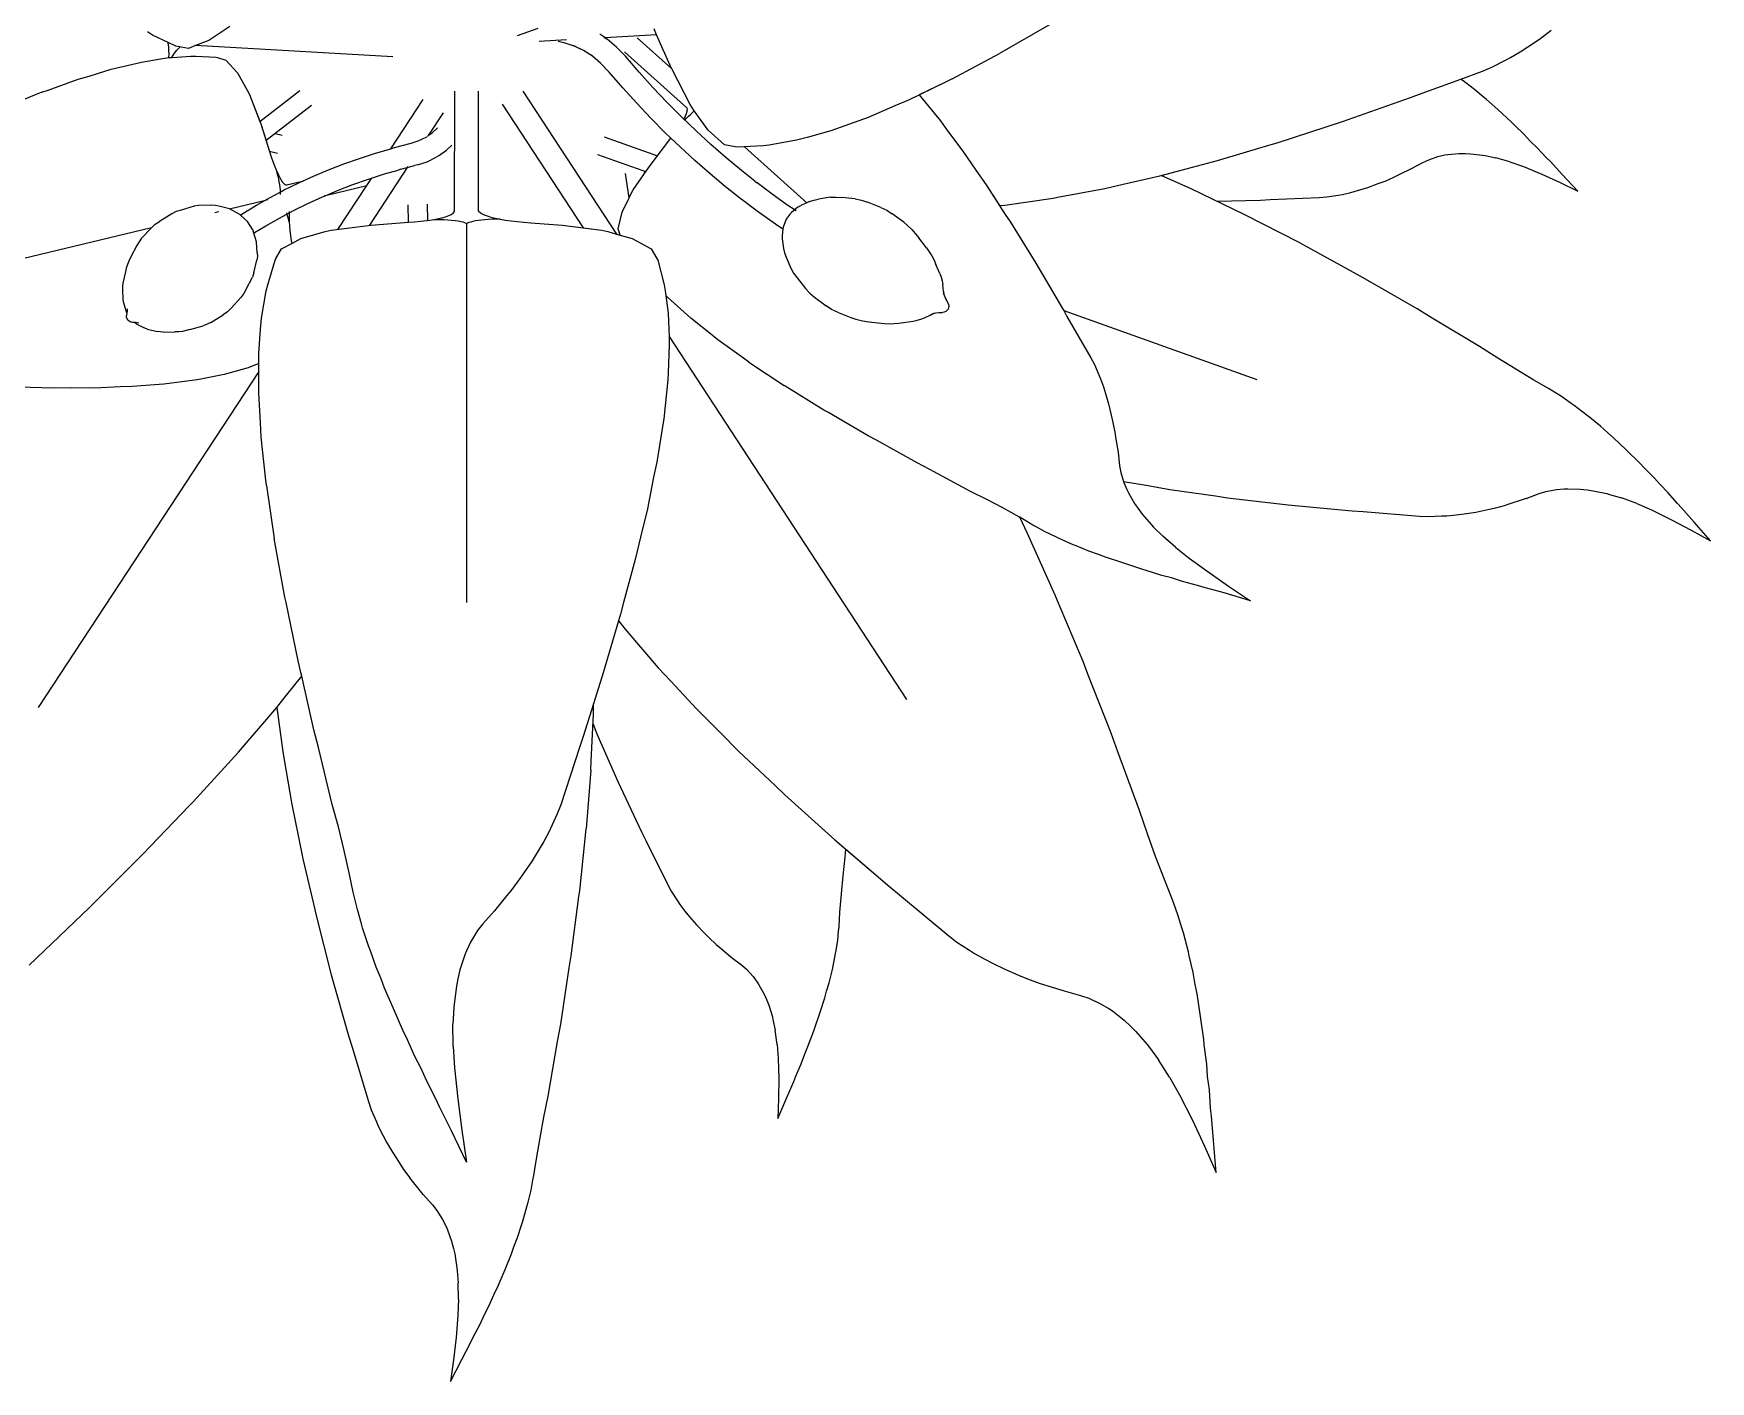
# Model space of a CAD drawing. Header units: metres. Extents: x 244.4 to 340.3, y -4.1 to 64.3.
# Drawn here: x 305.7103 to 306.2051, y 55.731 to 56.1288 of the extents above; entities that cross this region are included whole.
import ezdxf

# ---------------------------------------------------------------- set-up
doc = ezdxf.new("R2010")
doc.units = ezdxf.units.M
doc.layers.add('Edges', color=7, linetype='Continuous')

msp = doc.modelspace()

# ---------------------------------------------------------------- linework, layer by layer
at = {"layer": 'Edges'}
for p, q in [((305.74543, 56.12834), (305.7439, 56.12928)), ((305.74999, 56.12616), (305.74543, 56.12834)), ((305.76818, 56.13091), (305.76198, 56.12677)), ((305.85311, 56.12818), (305.85923, 56.13038)), ((305.87885, 56.12767), (305.87736, 56.12863)), ((305.87898, 56.12757), (305.87857, 56.12755)), ((305.87885, 56.12767), (305.87953, 56.12716)), ((305.89414, 56.12842), (305.87898, 56.12757)), ((305.87898, 56.12757), (305.87953, 56.12716)), ((305.88234, 56.12481), (305.87953, 56.12716)), ((305.89856, 56.11846), (305.88839, 56.12758)), ((305.89414, 56.12842), (305.89337, 56.13017)), ((305.89856, 56.11846), (305.89414, 56.12842)), ((306.01051, 56.13167), (305.99532, 56.1229)), ((306.15123, 56.12488), (306.15465, 56.12715)), ((306.15465, 56.12715), (306.15812, 56.12979)), ((305.75004, 56.12592), (305.74999, 56.12616)), ((305.75226, 56.12508), (305.74999, 56.12616)), ((305.75017, 56.12491), (305.75004, 56.12592)), ((305.75026, 56.12383), (305.75017, 56.12491)), ((305.75028, 56.12269), (305.75026, 56.12383)), ((305.75026, 56.1217), (305.75028, 56.12269)), ((305.75123, 56.12191), (305.75187, 56.12301)), ((305.75187, 56.12301), (305.75254, 56.12391)), ((305.7528, 56.12494), (305.75226, 56.12508)), ((305.75254, 56.12391), (305.75322, 56.12461)), ((305.75604, 56.1244), (305.7528, 56.12494)), ((305.75322, 56.12461), (305.75351, 56.12482)), ((305.75813, 56.12524), (305.75604, 56.1244)), ((305.76198, 56.12677), (305.75813, 56.12524)), ((305.81634, 56.12191), (305.75813, 56.12524)), ((305.86757, 56.12693), (305.85945, 56.12648)), ((305.86512, 56.12651), (305.86679, 56.12616)), ((305.86679, 56.12616), (305.86939, 56.12532)), ((305.87257, 56.12379), (305.86939, 56.12532)), ((305.87257, 56.12379), (305.86969, 56.12518)), ((305.87018, 56.12501), (305.86969, 56.12518)), ((305.87523, 56.12208), (305.87257, 56.12379)), ((305.87523, 56.12208), (305.87486, 56.12239)), ((305.88492, 56.12209), (305.88234, 56.12481)), ((305.88466, 56.12342), (305.90309, 56.10686)), ((305.98137, 56.11541), (305.99532, 56.1229)), ((306.14612, 56.12172), (306.14894, 56.12338)), ((306.14894, 56.12338), (306.15123, 56.12488)), ((305.72672, 56.11627), (305.73322, 56.11827)), ((305.73322, 56.11827), (305.74216, 56.1204)), ((305.74216, 56.1204), (305.74779, 56.12133)), ((305.74779, 56.12133), (305.75026, 56.1217)), ((305.75026, 56.1217), (305.7503, 56.12171)), ((305.7503, 56.12171), (305.75116, 56.12177)), ((305.75116, 56.12177), (305.75673, 56.12215)), ((305.75116, 56.12177), (305.75123, 56.12191)), ((305.75673, 56.12215), (305.75817, 56.12216)), ((305.75817, 56.12216), (305.76418, 56.12183)), ((305.76418, 56.12183), (305.76461, 56.12174)), ((305.76461, 56.12174), (305.76708, 56.12097)), ((305.76708, 56.12097), (305.77043, 56.11721)), ((305.87761, 56.12009), (305.87523, 56.12208)), ((305.87554, 56.12188), (305.87523, 56.12208)), ((305.88014, 56.11741), (305.87761, 56.12009)), ((305.88416, 56.11275), (305.88014, 56.11741)), ((305.88894, 56.11742), (305.88492, 56.12209)), ((305.89304, 56.11289), (305.88894, 56.11742)), ((305.89861, 56.11834), (305.89856, 56.11846)), ((305.90402, 56.10786), (305.89861, 56.11834)), ((306.1314, 56.11538), (306.13781, 56.11773)), ((306.13781, 56.11773), (306.14059, 56.1189)), ((306.14059, 56.1189), (306.14456, 56.12092)), ((306.14456, 56.12092), (306.14612, 56.12172)), ((305.71463, 56.11211), (305.72344, 56.11529)), ((305.72344, 56.11529), (305.72672, 56.11627)), ((305.77043, 56.11721), (305.77333, 56.11211)), ((305.88827, 56.10821), (305.88416, 56.11275)), ((305.89721, 56.10848), (305.89304, 56.11289)), ((305.97913, 56.11435), (305.96845, 56.10913)), ((305.97913, 56.11435), (305.97161, 56.11068)), ((305.98137, 56.11541), (305.97913, 56.11435)), ((306.12002, 56.11121), (306.1314, 56.11538)), ((306.13185, 56.11507), (306.1314, 56.11538)), ((306.13254, 56.11452), (306.13185, 56.11507)), ((306.13543, 56.11233), (306.13254, 56.11452)), ((306.13744, 56.11061), (306.13543, 56.11233)), ((305.71279, 56.11147), (305.70123, 56.1068)), ((305.71279, 56.11147), (305.71463, 56.11211)), ((305.77333, 56.11211), (305.77398, 56.1108)), ((305.77398, 56.1108), (305.77705, 56.10284)), ((305.77398, 56.1108), (305.77732, 56.10214)), ((305.77705, 56.10284), (305.7889, 56.112)), ((305.79232, 56.10758), (305.7789, 56.0972)), ((305.81572, 56.09481), (305.82525, 56.10932)), ((305.83448, 56.11177), (305.83444, 56.07632)), ((305.83448, 56.11177), (305.83447, 56.10031)), ((305.84156, 56.07646), (305.84156, 56.11177)), ((305.87258, 56.07145), (305.8487, 56.10795)), ((305.85463, 56.11183), (305.88229, 56.06961)), ((305.89245, 56.10379), (305.88827, 56.10821)), ((305.90145, 56.1042), (305.89721, 56.10848)), ((305.90502, 56.1063), (305.90402, 56.10786)), ((305.96444, 56.10744), (305.95651, 56.10403)), ((305.96845, 56.10913), (305.96444, 56.10744)), ((305.97161, 56.11068), (305.97198, 56.11021)), ((305.97198, 56.11021), (305.97787, 56.103)), ((306.09646, 56.10285), (306.11661, 56.10988)), ((306.11661, 56.10988), (306.12002, 56.11121)), ((306.13903, 56.10935), (306.13744, 56.11061)), ((306.14232, 56.1064), (306.13903, 56.10935)), ((305.83117, 56.10543), (305.82676, 56.0987)), ((305.8967, 56.0995), (305.89245, 56.10379)), ((305.90577, 56.10005), (305.90145, 56.1042)), ((305.90216, 56.10352), (305.90225, 56.10368)), ((305.90225, 56.10368), (305.90266, 56.10451)), ((305.90243, 56.10326), (305.90295, 56.10382)), ((305.90266, 56.10451), (305.90296, 56.10524)), ((305.90295, 56.10382), (305.90357, 56.10446)), ((305.90296, 56.10524), (305.90315, 56.10585)), ((305.90309, 56.10686), (305.90314, 56.10676)), ((305.90322, 56.10635), (305.90314, 56.10676)), ((305.90315, 56.10585), (305.90322, 56.10635)), ((305.90357, 56.10446), (305.90419, 56.10505)), ((305.90419, 56.10505), (305.90478, 56.10558)), ((305.90478, 56.10558), (305.90525, 56.10598)), ((305.90525, 56.10598), (305.90502, 56.1063)), ((305.90939, 56.10026), (305.90525, 56.10598)), ((305.95651, 56.10403), (305.94551, 56.10011)), ((305.97787, 56.103), (305.97998, 56.10007)), ((306.07756, 56.09667), (306.09646, 56.10285)), ((306.14636, 56.10268), (306.14232, 56.1064)), ((306.14715, 56.10185), (306.14636, 56.10268)), ((305.77732, 56.10214), (305.7789, 56.0972)), ((305.77732, 56.10214), (305.78042, 56.09244)), ((305.78164, 56.09932), (305.78366, 56.0988)), ((305.82377, 56.0971), (305.82635, 56.09836)), ((305.82658, 56.09843), (305.82647, 56.09826)), ((305.82676, 56.0987), (305.82662, 56.09849)), ((305.82676, 56.0987), (305.82793, 56.09952)), ((305.82793, 56.09952), (305.82951, 56.10102)), ((305.87866, 56.09829), (305.89436, 56.09271)), ((305.8925, 56.0903), (305.89838, 56.09789)), ((305.90104, 56.09533), (305.8967, 56.0995)), ((305.89838, 56.09789), (305.89845, 56.09798)), ((305.90104, 56.09533), (305.89838, 56.09789)), ((305.91016, 56.09602), (305.90577, 56.10005)), ((305.91413, 56.09597), (305.90939, 56.10026)), ((305.93853, 56.09817), (305.93542, 56.09735)), ((305.94551, 56.10011), (305.93853, 56.09817)), ((305.97998, 56.10007), (305.98451, 56.09408)), ((306.15015, 56.099), (306.14715, 56.10185)), ((306.15192, 56.09708), (306.15015, 56.099)), ((305.78225, 56.09339), (305.77993, 56.09399)), ((305.8065, 56.09197), (305.81122, 56.09349)), ((305.81122, 56.09349), (305.81572, 56.09481)), ((305.81572, 56.09481), (305.81683, 56.09513)), ((305.81683, 56.09513), (305.82172, 56.09642)), ((305.82172, 56.09642), (305.82377, 56.0971)), ((305.82982, 56.09273), (305.8291, 56.09228)), ((305.82982, 56.09273), (305.83218, 56.09437)), ((305.83218, 56.09437), (305.83375, 56.09588)), ((305.89017, 56.08826), (305.87679, 56.09303)), ((305.90544, 56.09129), (305.90104, 56.09533)), ((305.91463, 56.09212), (305.91016, 56.09602)), ((305.91735, 56.09535), (305.91413, 56.09597)), ((305.9179, 56.09529), (305.91735, 56.09535)), ((305.92554, 56.0957), (305.9179, 56.09529)), ((305.92007, 56.0954), (305.93859, 56.07878)), ((305.92735, 56.0959), (305.92554, 56.0957)), ((305.93542, 56.09735), (305.92735, 56.0959)), ((305.98451, 56.09408), (305.98831, 56.08846)), ((306.05961, 56.09131), (306.07378, 56.09559)), ((306.07378, 56.09559), (306.07756, 56.09667)), ((306.12193, 56.09158), (306.12467, 56.09251)), ((306.12467, 56.09251), (306.12668, 56.09296)), ((306.12668, 56.09296), (306.12762, 56.09313)), ((306.12762, 56.09313), (306.13083, 56.0934)), ((306.13083, 56.0934), (306.13276, 56.09339)), ((306.13276, 56.09339), (306.13424, 56.09334)), ((306.13424, 56.09334), (306.13786, 56.09292)), ((306.13786, 56.09292), (306.13862, 56.09277)), ((306.13862, 56.09277), (306.14178, 56.09212)), ((306.15397, 56.09511), (306.15192, 56.09708)), ((306.15665, 56.09217), (306.15397, 56.09511)), ((305.78042, 56.09244), (305.78091, 56.09104)), ((305.78091, 56.09104), (305.7814, 56.08974)), ((305.7814, 56.08974), (305.78188, 56.08854)), ((305.78188, 56.08854), (305.78236, 56.08747)), ((305.78188, 56.08854), (305.78212, 56.08767)), ((305.78212, 56.08767), (305.78235, 56.08677)), ((305.7929, 56.08672), (305.79734, 56.08859)), ((305.79734, 56.08859), (305.80187, 56.09034)), ((305.80187, 56.09034), (305.8065, 56.09197)), ((305.82078, 56.08959), (305.80939, 56.07223)), ((305.81387, 56.08737), (305.81785, 56.08853)), ((305.81866, 56.08877), (305.81785, 56.08853)), ((305.81866, 56.08877), (305.82055, 56.08924)), ((305.82055, 56.08924), (305.82275, 56.08982)), ((305.82356, 56.09006), (305.82275, 56.08982)), ((305.82356, 56.09006), (305.82646, 56.09099)), ((305.82646, 56.09099), (305.8291, 56.09228)), ((305.89048, 56.08815), (305.89017, 56.08826)), ((305.89048, 56.08815), (305.89058, 56.08749)), ((305.89092, 56.08799), (305.89048, 56.08815)), ((305.89058, 56.08749), (305.8925, 56.0903)), ((305.90992, 56.08738), (305.90544, 56.09129)), ((305.91917, 56.08834), (305.91463, 56.09212)), ((305.92311, 56.0852), (305.91917, 56.08834)), ((305.98831, 56.08846), (305.99139, 56.08413)), ((306.04257, 56.08678), (306.05221, 56.08941)), ((306.04296, 56.08688), (306.05221, 56.08941)), ((306.05221, 56.08941), (306.05961, 56.09131)), ((306.11346, 56.08728), (306.11685, 56.08893)), ((306.11685, 56.08893), (306.1202, 56.09078)), ((306.1202, 56.09078), (306.12193, 56.09158)), ((306.14589, 56.09095), (306.14178, 56.09212)), ((306.14589, 56.09095), (306.14987, 56.08954)), ((306.14987, 56.08954), (306.15533, 56.0873)), ((306.15785, 56.09103), (306.15665, 56.09217)), ((306.16133, 56.08721), (306.15785, 56.09103)), ((305.78235, 56.08677), (305.78255, 56.08588)), ((305.78236, 56.08747), (305.78283, 56.08652)), ((305.78255, 56.08588), (305.78272, 56.085)), ((305.78272, 56.085), (305.78286, 56.08416)), ((305.78283, 56.08652), (305.78327, 56.08572)), ((305.78286, 56.08416), (305.78296, 56.08337)), ((305.78296, 56.08337), (305.78303, 56.08265)), ((305.78303, 56.08265), (305.78306, 56.08203)), ((305.78306, 56.08203), (305.78429, 56.08264)), ((305.78327, 56.08572), (305.7837, 56.08506)), ((305.7837, 56.08506), (305.78411, 56.08456)), ((305.78411, 56.08456), (305.78448, 56.08421)), ((305.78429, 56.08264), (305.78855, 56.08474)), ((305.78448, 56.08421), (305.78486, 56.08405)), ((305.78497, 56.08403), (305.78486, 56.08405)), ((305.78927, 56.08507), (305.78497, 56.08403)), ((305.78855, 56.08474), (305.7929, 56.08672)), ((305.78988, 56.08522), (305.78927, 56.08507)), ((305.79684, 56.08114), (305.80861, 56.08399)), ((305.80003, 56.08248), (305.80455, 56.08423)), ((305.80008, 56.071), (305.80861, 56.08399)), ((305.80455, 56.08423), (305.80916, 56.08586)), ((305.80861, 56.08399), (305.80997, 56.08606)), ((305.80916, 56.08586), (305.81387, 56.08737)), ((305.80997, 56.08606), (305.80996, 56.08611)), ((305.88601, 56.08027), (305.88492, 56.08747)), ((305.88654, 56.08137), (305.88725, 56.08264)), ((305.88725, 56.08264), (305.89058, 56.08749)), ((305.91448, 56.08359), (305.90992, 56.08738)), ((305.91911, 56.07994), (305.91448, 56.08359)), ((305.92311, 56.0852), (305.92379, 56.0847)), ((305.9278, 56.08168), (305.92379, 56.0847)), ((305.99139, 56.08413), (305.99529, 56.07805)), ((305.99139, 56.08413), (305.99697, 56.07544)), ((306.01244, 56.08047), (306.02641, 56.08308)), ((306.02641, 56.08308), (306.03175, 56.08435)), ((306.03175, 56.08435), (306.04257, 56.08678)), ((306.04937, 56.08405), (306.04296, 56.08688)), ((306.05187, 56.08296), (306.04937, 56.08405)), ((306.06752, 56.07544), (306.05187, 56.08296)), ((306.10097, 56.08248), (306.10395, 56.08337)), ((306.10395, 56.08337), (306.10705, 56.08452)), ((306.10705, 56.08452), (306.10906, 56.08528)), ((306.10906, 56.08528), (306.11164, 56.08639)), ((306.11164, 56.08639), (306.11346, 56.08728)), ((306.15533, 56.0873), (306.16069, 56.08483)), ((306.16069, 56.08483), (306.16597, 56.0823)), ((306.16597, 56.0823), (306.16133, 56.08721)), ((305.75766, 56.07783), (305.75383, 56.0767)), ((305.75898, 56.07802), (305.75766, 56.07783)), ((305.76279, 56.07811), (305.75898, 56.07802)), ((305.76388, 56.07808), (305.76279, 56.07811)), ((305.76494, 56.07783), (305.76388, 56.07808)), ((305.76811, 56.07706), (305.76494, 56.07783)), ((305.76811, 56.07706), (305.7787, 56.07963)), ((305.77206, 56.07567), (305.77604, 56.07811)), ((305.77604, 56.07811), (305.78012, 56.08043)), ((305.7787, 56.07963), (305.77939, 56.07979)), ((305.78012, 56.08043), (305.78306, 56.08203)), ((305.78305, 56.0815), (305.78304, 56.08135)), ((305.78306, 56.0818), (305.78305, 56.0815)), ((305.78306, 56.08203), (305.78306, 56.08199)), ((305.78701, 56.07655), (305.79126, 56.07864)), ((305.79126, 56.07864), (305.7956, 56.08062)), ((305.7956, 56.08062), (305.79684, 56.08114)), ((305.79608, 56.08096), (305.79618, 56.08098)), ((305.79684, 56.08114), (305.80003, 56.08248)), ((305.82096, 56.07309), (305.82082, 56.07827)), ((305.8264, 56.07843), (305.82654, 56.07364)), ((305.88398, 56.07608), (305.88601, 56.08027)), ((305.88601, 56.08027), (305.88654, 56.08137)), ((305.91978, 56.07943), (305.91911, 56.07994)), ((305.92381, 56.07641), (305.91978, 56.07943)), ((305.93256, 56.07829), (305.9278, 56.08168)), ((305.93527, 56.07646), (305.93256, 56.07829)), ((305.93583, 56.07754), (305.93664, 56.07803)), ((305.93928, 56.07921), (305.93664, 56.07803)), ((305.93928, 56.07921), (305.94056, 56.07966)), ((305.94056, 56.07966), (305.9419, 56.0799)), ((305.94541, 56.08047), (305.9419, 56.0799)), ((305.94541, 56.08047), (305.94708, 56.08054)), ((305.94708, 56.08054), (305.94875, 56.0804)), ((305.95272, 56.07998), (305.94875, 56.0804)), ((305.95272, 56.07998), (305.95455, 56.0796)), ((305.95455, 56.0796), (305.95633, 56.07901)), ((305.96026, 56.07747), (305.95633, 56.07901)), ((305.99529, 56.07805), (305.99684, 56.07819)), ((305.99684, 56.07819), (306.01111, 56.08021)), ((306.01111, 56.08021), (306.01244, 56.08047)), ((306.05941, 56.07934), (306.07236, 56.07962)), ((306.07236, 56.07962), (306.07517, 56.07978)), ((306.07517, 56.07978), (306.08959, 56.08037)), ((306.08959, 56.08037), (306.09188, 56.08057)), ((306.09188, 56.08057), (306.09524, 56.08112)), ((306.09524, 56.08112), (306.09655, 56.08135)), ((306.09655, 56.08135), (306.09897, 56.08191)), ((306.09897, 56.08191), (306.10097, 56.08248)), ((305.7462, 56.07251), (305.74748, 56.07338)), ((305.75107, 56.0756), (305.74748, 56.07338)), ((305.7524, 56.07625), (305.75107, 56.0756)), ((305.75383, 56.0767), (305.7524, 56.07625)), ((305.76378, 56.07602), (305.76501, 56.07631)), ((305.77099, 56.07549), (305.76811, 56.07706)), ((305.77134, 56.0753), (305.77099, 56.07549)), ((305.77139, 56.07525), (305.77134, 56.0753)), ((305.77139, 56.07525), (305.77206, 56.07567)), ((305.77346, 56.0733), (305.77139, 56.07525)), ((305.77502, 56.07083), (305.77346, 56.0733)), ((305.77879, 56.07203), (305.78286, 56.07435)), ((305.78286, 56.07435), (305.78701, 56.07655)), ((305.78526, 56.07501), (305.78501, 56.07585)), ((305.7855, 56.07415), (305.78526, 56.07501)), ((305.78573, 56.07326), (305.7855, 56.07415)), ((305.7857, 56.07544), (305.78569, 56.07441)), ((305.78569, 56.07441), (305.78573, 56.07326)), ((305.78572, 56.07587), (305.7857, 56.07544)), ((305.78575, 56.07626), (305.78572, 56.07587)), ((305.78573, 56.07326), (305.78581, 56.07201)), ((305.80981, 56.07229), (305.82096, 56.07309)), ((305.82096, 56.07309), (305.82271, 56.07322)), ((305.82271, 56.07322), (305.82458, 56.0734)), ((305.82458, 56.0734), (305.82633, 56.07361)), ((305.82633, 56.07361), (305.82654, 56.07364)), ((305.82654, 56.07364), (305.82795, 56.07385)), ((305.82795, 56.07385), (305.82942, 56.07412)), ((305.82795, 56.07385), (305.82911, 56.07389)), ((305.82911, 56.07389), (305.83028, 56.0739)), ((305.82942, 56.07412), (305.83073, 56.07442)), ((305.83028, 56.0739), (305.83145, 56.07388)), ((305.83073, 56.07442), (305.83186, 56.07473)), ((305.83145, 56.07388), (305.83258, 56.07383)), ((305.83186, 56.07473), (305.8328, 56.07506)), ((305.83258, 56.07383), (305.83366, 56.07375)), ((305.8328, 56.07506), (305.83354, 56.07541)), ((305.83354, 56.07541), (305.83407, 56.07577)), ((305.83366, 56.07375), (305.83466, 56.07364)), ((305.83407, 56.07577), (305.8344, 56.07618)), ((305.83444, 56.07632), (305.8344, 56.07618)), ((305.83466, 56.07364), (305.83557, 56.07351)), ((305.83557, 56.07351), (305.83635, 56.07336)), ((305.83635, 56.07336), (305.837, 56.07319)), ((305.837, 56.07319), (305.8375, 56.07301)), ((305.8375, 56.07301), (305.83784, 56.07282)), ((305.83784, 56.07282), (305.83801, 56.07262)), ((305.83832, 56.07281), (305.83801, 56.07262)), ((305.83875, 56.073), (305.83832, 56.07281)), ((305.83929, 56.07317), (305.83875, 56.073)), ((305.83995, 56.07334), (305.83929, 56.07317)), ((305.84071, 56.07349), (305.83995, 56.07334)), ((305.84156, 56.07363), (305.84071, 56.07349)), ((305.84187, 56.07613), (305.84156, 56.07646)), ((305.84249, 56.07375), (305.84156, 56.07363)), ((305.84193, 56.07607), (305.84187, 56.07613)), ((305.84193, 56.07607), (305.84249, 56.0757)), ((305.84249, 56.0757), (305.84324, 56.07534)), ((305.8435, 56.07385), (305.84249, 56.07375)), ((305.84324, 56.07534), (305.84417, 56.07499)), ((305.84456, 56.07393), (305.8435, 56.07385)), ((305.84417, 56.07499), (305.84527, 56.07465)), ((305.84567, 56.07399), (305.84456, 56.07393)), ((305.84527, 56.07465), (305.84654, 56.07434)), ((305.84681, 56.07403), (305.84567, 56.07399)), ((305.84654, 56.07434), (305.84797, 56.07404)), ((305.84797, 56.07404), (305.84681, 56.07403)), ((305.84797, 56.07404), (305.84954, 56.07377)), ((305.84954, 56.07377), (305.85124, 56.07352)), ((305.85124, 56.07352), (305.85307, 56.0733)), ((305.85307, 56.0733), (305.85499, 56.07311)), ((305.85499, 56.07311), (305.85702, 56.07295)), ((305.85702, 56.07295), (305.86626, 56.07229)), ((305.88278, 56.07119), (305.88398, 56.07608)), ((305.92449, 56.0759), (305.92381, 56.07641)), ((305.92926, 56.0725), (305.92449, 56.0759)), ((305.93239, 56.074), (305.93165, 56.07214)), ((305.93358, 56.07561), (305.93239, 56.074)), ((305.93358, 56.07561), (305.9339, 56.07598)), ((305.93583, 56.07754), (305.9339, 56.07598)), ((305.96026, 56.07747), (305.96202, 56.07665)), ((305.96202, 56.07665), (305.96368, 56.07564)), ((305.96708, 56.07311), (305.96368, 56.07564)), ((305.96708, 56.07311), (305.96827, 56.07206)), ((305.99697, 56.07544), (305.99854, 56.07312)), ((305.99854, 56.07312), (306.00598, 56.06102)), ((306.08387, 56.06703), (306.06752, 56.07544)), ((305.74508, 56.07149), (305.69732, 56.05994)), ((305.74218, 56.06837), (305.74146, 56.06734)), ((305.74506, 56.07147), (305.74218, 56.06837)), ((305.74506, 56.07147), (305.74508, 56.07149)), ((305.74508, 56.07149), (305.7462, 56.07251)), ((305.77502, 56.07083), (305.77514, 56.07045)), ((305.77532, 56.0699), (305.77514, 56.07045)), ((305.77554, 56.07004), (305.77532, 56.0699)), ((305.77613, 56.06733), (305.77532, 56.0699)), ((305.77554, 56.07004), (305.77879, 56.07203)), ((305.78581, 56.07201), (305.78594, 56.07066)), ((305.78594, 56.07066), (305.78611, 56.06922)), ((305.78611, 56.06922), (305.78632, 56.06771)), ((305.78646, 56.06684), (305.78914, 56.06827)), ((305.78914, 56.06827), (305.79631, 56.07034)), ((305.79631, 56.07034), (305.79812, 56.07074)), ((305.79812, 56.07074), (305.80981, 56.07229)), ((305.83801, 56.07262), (305.83801, 55.96093)), ((305.86626, 56.07229), (305.87795, 56.07074)), ((305.87258, 56.07145), (305.87795, 56.07074)), ((305.87795, 56.07074), (305.87976, 56.07034)), ((305.87976, 56.07034), (305.88229, 56.06961)), ((305.88229, 56.06961), (305.88692, 56.06827)), ((305.88337, 56.0693), (305.88278, 56.07119)), ((305.88337, 56.0693), (305.88692, 56.06827)), ((305.88692, 56.06827), (305.89256, 56.06527)), ((305.93142, 56.07104), (305.92926, 56.0725)), ((305.93142, 56.07104), (305.9312, 56.06921)), ((305.9312, 56.06921), (305.93121, 56.06826)), ((305.93121, 56.06826), (305.9316, 56.0654)), ((305.9315, 56.07167), (305.93142, 56.07104)), ((305.93155, 56.07095), (305.93142, 56.07104)), ((305.93165, 56.07214), (305.9315, 56.07167)), ((305.96827, 56.07206), (305.9694, 56.07096)), ((305.9694, 56.07096), (305.97046, 56.06979)), ((305.97046, 56.06979), (305.97146, 56.06855)), ((305.97377, 56.06558), (305.97146, 56.06855)), ((305.74081, 56.06626), (305.73894, 56.06266)), ((305.74146, 56.06734), (305.74081, 56.06626)), ((305.77629, 56.06407), (305.77613, 56.06733)), ((305.77633, 56.06298), (305.77615, 56.0619)), ((305.77629, 56.06407), (305.77633, 56.06298)), ((305.78183, 56.06245), (305.7835, 56.06527)), ((305.7835, 56.06527), (305.78646, 56.06684)), ((305.78632, 56.06771), (305.78646, 56.06684)), ((305.89256, 56.06527), (305.89424, 56.06245)), ((305.9316, 56.0654), (305.93188, 56.06407)), ((305.93188, 56.06407), (305.93238, 56.0628)), ((305.97377, 56.06558), (305.97458, 56.06442)), ((305.97458, 56.06442), (305.97532, 56.06322)), ((305.97532, 56.06322), (305.97598, 56.06197)), ((306.08533, 56.06622), (306.08387, 56.06703)), ((306.10087, 56.05773), (306.08533, 56.06622)), ((305.73741, 56.05843), (305.73669, 56.05511)), ((305.73766, 56.05954), (305.73741, 56.05843)), ((305.738, 56.06061), (305.73766, 56.05954)), ((305.73842, 56.06165), (305.738, 56.06061)), ((305.73894, 56.06266), (305.73842, 56.06165)), ((305.77534, 56.05818), (305.7749, 56.05692)), ((305.77534, 56.05818), (305.77615, 56.0619)), ((305.77938, 56.05462), (305.78158, 56.06194)), ((305.78158, 56.06194), (305.78183, 56.06245)), ((305.89424, 56.06245), (305.89448, 56.06194)), ((305.89448, 56.06194), (305.8964, 56.05462)), ((305.93238, 56.0628), (305.93375, 56.05952)), ((305.93375, 56.05952), (305.93457, 56.05807)), ((305.93457, 56.05807), (305.93557, 56.05672)), ((305.97598, 56.06197), (305.97655, 56.06067)), ((305.97767, 56.05798), (305.97655, 56.06067)), ((305.97767, 56.05798), (305.97806, 56.0569)), ((306.00598, 56.06102), (306.01393, 56.04765)), ((305.73658, 56.0542), (305.73656, 56.05328)), ((305.73656, 56.05328), (305.73669, 56.05035)), ((305.73669, 56.05511), (305.73658, 56.0542)), ((305.77305, 56.05338), (305.77234, 56.05206)), ((305.77305, 56.05338), (305.7749, 56.05692)), ((305.77896, 56.05285), (305.77938, 56.05462)), ((305.8964, 56.05462), (305.89668, 56.05285)), ((305.93557, 56.05672), (305.93802, 56.05357)), ((305.93802, 56.05357), (305.93931, 56.05221)), ((305.97806, 56.0569), (305.97835, 56.05579)), ((305.97835, 56.05579), (305.97856, 56.05466)), ((305.97883, 56.05265), (305.97856, 56.05466)), ((306.10395, 56.05592), (306.10087, 56.05773)), ((306.11855, 56.04754), (306.10395, 56.05592)), ((305.73669, 56.05035), (305.73675, 56.0497)), ((305.73675, 56.0497), (305.7369, 56.04907)), ((305.7369, 56.04907), (305.73762, 56.04681)), ((305.76858, 56.04778), (305.77145, 56.05088)), ((305.77234, 56.05206), (305.77145, 56.05088)), ((305.77759, 56.04477), (305.77896, 56.05285)), ((305.89668, 56.05285), (305.89685, 56.05152)), ((305.89737, 56.05098), (305.89685, 56.05152)), ((305.89685, 56.05152), (305.89754, 56.04625)), ((305.90419, 56.04482), (305.89737, 56.05098)), ((305.93931, 56.05221), (305.94075, 56.05101)), ((305.94075, 56.05101), (305.94413, 56.04848)), ((305.94575, 56.04741), (305.94413, 56.04848)), ((305.97875, 56.0527), (305.97883, 56.05207)), ((305.97883, 56.05265), (305.97887, 56.05208)), ((305.97891, 56.0519), (305.97883, 56.05207)), ((305.97891, 56.0519), (305.97889, 56.05184)), ((305.97889, 56.05184), (305.97894, 56.05127)), ((305.97889, 56.05184), (305.97914, 56.05111)), ((305.97914, 56.05111), (305.97945, 56.05035)), ((305.97914, 56.05111), (305.97958, 56.0502)), ((305.97958, 56.0502), (305.9801, 56.04933)), ((305.9801, 56.04933), (305.98029, 56.04888)), ((305.98029, 56.04888), (305.98035, 56.04839)), ((305.98035, 56.04839), (305.98029, 56.0479)), ((305.73762, 56.04681), (305.73776, 56.04651)), ((305.73787, 56.04624), (305.73773, 56.04559)), ((305.73775, 56.0451), (305.73773, 56.04559)), ((305.7379, 56.04463), (305.73775, 56.0451)), ((305.73776, 56.04651), (305.73789, 56.04631)), ((305.73787, 56.04699), (305.73792, 56.04689)), ((305.73789, 56.04631), (305.73787, 56.04624)), ((305.73789, 56.04631), (305.73797, 56.04669)), ((305.73817, 56.04421), (305.7379, 56.04463)), ((305.73791, 56.04754), (305.73792, 56.04689)), ((305.73792, 56.04689), (305.73791, 56.04676)), ((305.73791, 56.04676), (305.73797, 56.04669)), ((305.73853, 56.04387), (305.73817, 56.04421)), ((305.73897, 56.04363), (305.73853, 56.04387)), ((305.73945, 56.04351), (305.73897, 56.04363)), ((305.7401, 56.04352), (305.73945, 56.04351)), ((305.74075, 56.04345), (305.7401, 56.04352)), ((305.74012, 56.04358), (305.7402, 56.04351)), ((305.7402, 56.04351), (305.74035, 56.04337)), ((305.74062, 56.04317), (305.74035, 56.04337)), ((305.74036, 56.04365), (305.74063, 56.04347)), ((305.74063, 56.04347), (305.74042, 56.04355)), ((305.74062, 56.04317), (305.7427, 56.04204)), ((305.74139, 56.04331), (305.74075, 56.04345)), ((305.74085, 56.04338), (305.74075, 56.04345)), ((305.76265, 56.04354), (305.76151, 56.04302)), ((305.76265, 56.04354), (305.76625, 56.04577)), ((305.76749, 56.04669), (305.76625, 56.04577)), ((305.76858, 56.04778), (305.76749, 56.04669)), ((305.77731, 56.04156), (305.77759, 56.04477)), ((305.89754, 56.04625), (305.89772, 56.04156)), ((305.90952, 56.04059), (305.90419, 56.04482)), ((305.94748, 56.04654), (305.94575, 56.04741)), ((305.94748, 56.04654), (305.95143, 56.04499)), ((305.95143, 56.04499), (305.95294, 56.04452)), ((305.95294, 56.04452), (305.95447, 56.04415)), ((305.95447, 56.04415), (305.95603, 56.04386)), ((305.95603, 56.04386), (305.95761, 56.04367)), ((305.95761, 56.04367), (305.96135, 56.04327)), ((305.96135, 56.04327), (305.96276, 56.04318)), ((305.96276, 56.04318), (305.96418, 56.04319)), ((305.96418, 56.04319), (305.96558, 56.04329)), ((305.96558, 56.04329), (305.96698, 56.04349)), ((305.96698, 56.04349), (305.96986, 56.04395)), ((305.96986, 56.04395), (305.97099, 56.04419)), ((305.97099, 56.04419), (305.97208, 56.04453)), ((305.97208, 56.04453), (305.97315, 56.04495)), ((305.97315, 56.04495), (305.975, 56.04578)), ((305.97492, 56.04582), (305.97551, 56.04604)), ((305.975, 56.04578), (305.97551, 56.04604)), ((305.97551, 56.04604), (305.97569, 56.04611)), ((305.97569, 56.04611), (305.97572, 56.04615)), ((305.97572, 56.04615), (305.97624, 56.04641)), ((305.97572, 56.04615), (305.97649, 56.04633)), ((305.97649, 56.04633), (305.97724, 56.04646)), ((305.97649, 56.04633), (305.97749, 56.04643)), ((305.97749, 56.04643), (305.97849, 56.04645)), ((305.97898, 56.04653), (305.97849, 56.04645)), ((305.97943, 56.04673), (305.97898, 56.04653)), ((305.97981, 56.04704), (305.97943, 56.04673)), ((305.98011, 56.04744), (305.97981, 56.04704)), ((305.98029, 56.0479), (305.98011, 56.04744)), ((306.01393, 56.04765), (306.01427, 56.04704)), ((306.01427, 56.04704), (306.01521, 56.04531)), ((306.01427, 56.04704), (306.07127, 56.02674)), ((306.01521, 56.04531), (306.02226, 56.03314)), ((306.12297, 56.04482), (306.11855, 56.04754)), ((306.13697, 56.03644), (306.12297, 56.04482)), ((305.74329, 56.04177), (305.7427, 56.04204)), ((305.74392, 56.04159), (305.74329, 56.04177)), ((305.74392, 56.04159), (305.74677, 56.04089)), ((305.74768, 56.04073), (305.74677, 56.04089)), ((305.74859, 56.04067), (305.74768, 56.04073)), ((305.74859, 56.04067), (305.75199, 56.04075)), ((305.75312, 56.04078), (305.75199, 56.04075)), ((305.75424, 56.04091), (305.75312, 56.04078)), ((305.75534, 56.04113), (305.75424, 56.04091)), ((305.75643, 56.04144), (305.75534, 56.04113)), ((305.75643, 56.04144), (305.76032, 56.04259)), ((305.76151, 56.04302), (305.76032, 56.04259)), ((305.77677, 56.03433), (305.77731, 56.04156)), ((305.89772, 56.04156), (305.8978, 56.0394)), ((305.8978, 56.0394), (305.89788, 56.03692)), ((305.8978, 56.0394), (305.9679, 55.93227)), ((305.91218, 56.03845), (305.90952, 56.04059)), ((305.91979, 56.03299), (305.91218, 56.03845)), ((305.77676, 56.03138), (305.77677, 56.03433)), ((305.89788, 56.03692), (305.89752, 56.02861)), ((306.02226, 56.03314), (306.02329, 56.03115)), ((306.14236, 56.03299), (306.13697, 56.03644)), ((305.77675, 56.02903), (305.71167, 55.92995)), ((305.77008, 56.02917), (305.76656, 56.02819)), ((305.77364, 56.03018), (305.77008, 56.02917)), ((305.77676, 56.03138), (305.77364, 56.03018)), ((305.77673, 56.02266), (305.77675, 56.02903)), ((305.77675, 56.02903), (305.77676, 56.03138)), ((305.89752, 56.02861), (305.89745, 56.02659)), ((305.92136, 56.03183), (305.91979, 56.03299)), ((305.92136, 56.03183), (305.93176, 56.02496)), ((306.02329, 56.03115), (306.02511, 56.02687)), ((306.1476, 56.02975), (306.14236, 56.03299)), ((306.153, 56.02651), (306.1476, 56.02975)), ((305.71622, 56.02414), (305.7059, 56.02446)), ((305.72154, 56.02422), (305.71622, 56.02414)), ((305.72832, 56.02417), (305.72154, 56.02422)), ((305.73582, 56.02451), (305.72832, 56.02417)), ((305.73943, 56.02459), (305.73582, 56.02451)), ((305.74871, 56.02537), (305.73943, 56.02459)), ((305.74957, 56.02542), (305.74871, 56.02537)), ((305.75858, 56.02661), (305.74957, 56.02542)), ((305.76014, 56.02692), (305.75858, 56.02661)), ((305.76656, 56.02819), (305.76014, 56.02692)), ((305.89745, 56.02659), (305.89622, 56.01512)), ((305.94351, 56.0177), (305.93176, 56.02496)), ((306.02511, 56.02687), (306.02595, 56.02453)), ((306.02595, 56.02453), (306.02655, 56.02254)), ((306.1573, 56.02401), (306.153, 56.02651)), ((306.15852, 56.02323), (306.1573, 56.02401)), ((305.77725, 56.01404), (305.77673, 56.02266)), ((306.02655, 56.02254), (306.02748, 56.0195)), ((306.02748, 56.0195), (306.02826, 56.01622)), ((306.16108, 56.02165), (306.15852, 56.02323)), ((306.16402, 56.01958), (306.16108, 56.02165)), ((306.16485, 56.01902), (306.16402, 56.01958)), ((306.16869, 56.0161), (306.16485, 56.01902)), ((305.77748, 56.0097), (305.77725, 56.01404)), ((305.89603, 56.01404), (305.89422, 56.00235)), ((305.89622, 56.01512), (305.89603, 56.01404)), ((305.94461, 56.01708), (305.94351, 56.0177)), ((305.95657, 56.01009), (305.94461, 56.01708)), ((306.02826, 56.01622), (306.02879, 56.01406)), ((306.02879, 56.01406), (306.02935, 56.0112)), ((306.16945, 56.01546), (306.16869, 56.0161)), ((306.1726, 56.01291), (306.16945, 56.01546)), ((305.77878, 55.99787), (305.77748, 56.0097)), ((305.95904, 56.00877), (305.95657, 56.01009)), ((305.97097, 56.0021), (305.95904, 56.00877)), ((306.02935, 56.0112), (306.02966, 56.00913)), ((306.02966, 56.00913), (306.03029, 56.00523)), ((306.17479, 56.01093), (306.1726, 56.01291)), ((306.17651, 56.00947), (306.17479, 56.01093)), ((306.18006, 56.00609), (306.17651, 56.00947)), ((306.03029, 56.00523), (306.03073, 56.00126)), ((306.18439, 56.00186), (306.18006, 56.00609)), ((305.89422, 56.00235), (305.89324, 55.99787)), ((305.97472, 56.00018), (305.97097, 56.0021)), ((305.98675, 55.99368), (305.97472, 56.00018)), ((306.03073, 56.00126), (306.03111, 55.99927)), ((306.03111, 55.99927), (306.03193, 55.99659)), ((306.18523, 56.00094), (306.18439, 56.00186)), ((306.18843, 55.9977), (306.18523, 56.00094)), ((305.77902, 55.99541), (305.77878, 55.99787)), ((305.77902, 55.99541), (305.78134, 55.97975)), ((305.89324, 55.99787), (305.89142, 55.98852)), ((305.99157, 55.99129), (305.98675, 55.99368)), ((306.03193, 55.99659), (306.03859, 55.99548)), ((306.03193, 55.99659), (306.03202, 55.99629)), ((306.03202, 55.99629), (306.03288, 55.99423)), ((306.03288, 55.99423), (306.03333, 55.99327)), ((306.03859, 55.99548), (306.04553, 55.99425)), ((306.04553, 55.99425), (306.05903, 55.99236)), ((306.15456, 55.99301), (306.15654, 55.99361)), ((306.15654, 55.99361), (306.15967, 55.99421)), ((306.15967, 55.99421), (306.16195, 55.99441)), ((306.16195, 55.99441), (306.16301, 55.99447)), ((306.16301, 55.99447), (306.16663, 55.99436)), ((306.16663, 55.99436), (306.1688, 55.99411)), ((306.1688, 55.99411), (306.17045, 55.99388)), ((306.17045, 55.99388), (306.17448, 55.99303)), ((306.19031, 55.99557), (306.18843, 55.9977)), ((306.19248, 55.99334), (306.19031, 55.99557)), ((305.99629, 55.9888), (305.99157, 55.99129)), ((306.0012, 55.98606), (305.99629, 55.9888)), ((306.03333, 55.99327), (306.03515, 55.99015)), ((306.03515, 55.99015), (306.0364, 55.98837)), ((306.05903, 55.99236), (306.06255, 55.99182)), ((306.06255, 55.99182), (306.08044, 55.98974)), ((306.08044, 55.98974), (306.09938, 55.98791)), ((306.1394, 55.98834), (306.14172, 55.98885)), ((306.14172, 55.98885), (306.1447, 55.98965)), ((306.1507, 55.99156), (306.1447, 55.98965)), ((306.1507, 55.99156), (306.15456, 55.99301)), ((306.17448, 55.99303), (306.17532, 55.99279)), ((306.17532, 55.99279), (306.17881, 55.99175)), ((306.18333, 55.9901), (306.17881, 55.99175)), ((306.18333, 55.9901), (306.18769, 55.98821)), ((306.19531, 55.99008), (306.19248, 55.99334)), ((306.19657, 55.98879), (306.19531, 55.99008)), ((306.20023, 55.98455), (306.19657, 55.98879)), ((305.89142, 55.98852), (305.88934, 55.98015)), ((306.00126, 55.98603), (306.0012, 55.98606)), ((306.0036, 55.98122), (306.00126, 55.98603)), ((306.00515, 55.98374), (306.00126, 55.98603)), ((306.00633, 55.98313), (306.00515, 55.98374)), ((306.0364, 55.98837), (306.03741, 55.987)), ((306.03741, 55.987), (306.04016, 55.9838)), ((306.04016, 55.9838), (306.04078, 55.98317)), ((306.09938, 55.98791), (306.10263, 55.98771)), ((306.10263, 55.98771), (306.11925, 55.9864)), ((306.11925, 55.9864), (306.1219, 55.98631)), ((306.1219, 55.98631), (306.12578, 55.98642)), ((306.12578, 55.98642), (306.12729, 55.98648)), ((306.12729, 55.98648), (306.13008, 55.98674)), ((306.13008, 55.98674), (306.13239, 55.98706)), ((306.13239, 55.98706), (306.13583, 55.98757)), ((306.13583, 55.98757), (306.1394, 55.98834)), ((306.18769, 55.98821), (306.19361, 55.98532)), ((306.19361, 55.98532), (306.1994, 55.98222)), ((306.20507, 55.97908), (306.20023, 55.98455)), ((305.78444, 55.96249), (305.78134, 55.97975)), ((305.88934, 55.98015), (305.88785, 55.97357)), ((306.01176, 55.96309), (306.0036, 55.98122)), ((306.00882, 55.98174), (306.00633, 55.98313)), ((306.0119, 55.98027), (306.00882, 55.98174)), ((306.01276, 55.97983), (306.0119, 55.98027)), ((306.01706, 55.97793), (306.01276, 55.97983)), ((306.04078, 55.98317), (306.04348, 55.98048)), ((306.0473, 55.97712), (306.04348, 55.98048)), ((306.1994, 55.98222), (306.20507, 55.97908)), ((306.01796, 55.9776), (306.01706, 55.97793)), ((306.0217, 55.97605), (306.01796, 55.9776)), ((306.02448, 55.97508), (306.0217, 55.97605)), ((306.02662, 55.97424), (306.02448, 55.97508)), ((306.03135, 55.97266), (306.02662, 55.97424)), ((306.0473, 55.97712), (306.05129, 55.97396)), ((306.05129, 55.97396), (306.05714, 55.96971)), ((305.88785, 55.97357), (305.88437, 55.96093)), ((306.03733, 55.9707), (306.03135, 55.97266)), ((306.03858, 55.97037), (306.03733, 55.9707)), ((306.04317, 55.9689), (306.03858, 55.97037)), ((306.04608, 55.96815), (306.04317, 55.9689)), ((306.05714, 55.96971), (306.06321, 55.96556)), ((306.04927, 55.96712), (306.04608, 55.96815)), ((306.05376, 55.96595), (306.04927, 55.96712)), ((306.05565, 55.96532), (306.05376, 55.96595)), ((306.06157, 55.96373), (306.05565, 55.96532)), ((306.06321, 55.96556), (306.0694, 55.96143)), ((305.7848, 55.96093), (305.78444, 55.96249)), ((305.78833, 55.94369), (305.7848, 55.96093)), ((305.88437, 55.96093), (305.8835, 55.95748)), ((306.01243, 55.96141), (306.01176, 55.96309)), ((306.01997, 55.94345), (306.01243, 55.96141)), ((306.0694, 55.96143), (306.06157, 55.96373)), ((305.88291, 55.95546), (305.87838, 55.94018)), ((305.8835, 55.95748), (305.88291, 55.95546)), ((305.88291, 55.95546), (305.88446, 55.95347)), ((305.88446, 55.95347), (305.88536, 55.95245)), ((305.88536, 55.95245), (305.8946, 55.94165)), ((305.78456, 55.93303), (305.78942, 55.93914)), ((305.78918, 55.94023), (305.78833, 55.94369)), ((305.78942, 55.93914), (305.78918, 55.94023)), ((305.79299, 55.92331), (305.78942, 55.93914)), ((305.87838, 55.94018), (305.87552, 55.93101)), ((305.8946, 55.94165), (305.89837, 55.93766)), ((306.02136, 55.93977), (306.01997, 55.94345)), ((306.02825, 55.92228), (306.02136, 55.93977)), ((305.89837, 55.93766), (305.90588, 55.92951)), ((305.7708, 55.91674), (305.78209, 55.92995)), ((305.78209, 55.92995), (305.78278, 55.93076)), ((305.78209, 55.92995), (305.78385, 55.91677)), ((305.78278, 55.93076), (305.78456, 55.93303)), ((305.87552, 55.93101), (305.87249, 55.92132)), ((305.87549, 55.92786), (305.87552, 55.93101)), ((305.90588, 55.92951), (305.91298, 55.92247)), ((305.87485, 55.91412), (305.87549, 55.92786)), ((305.87536, 55.92508), (305.87541, 55.92496)), ((305.87541, 55.92496), (305.87653, 55.92213)), ((305.79435, 55.91813), (305.79299, 55.92331)), ((305.87249, 55.92132), (305.87135, 55.91813)), ((305.87653, 55.92213), (305.88274, 55.90803)), ((305.91298, 55.92247), (305.91832, 55.91701)), ((306.03019, 55.91681), (306.02825, 55.92228)), ((305.75742, 55.90203), (305.7708, 55.91674)), ((305.78385, 55.91677), (305.78476, 55.9116)), ((305.79842, 55.90124), (305.79435, 55.91813)), ((305.87135, 55.91813), (305.86583, 55.90115)), ((305.91832, 55.91701), (305.92912, 55.90688)), ((306.03666, 55.89951), (306.03019, 55.91681)), ((305.78476, 55.9116), (305.78648, 55.90132)), ((305.87474, 55.9114), (305.8734, 55.89409)), ((305.87474, 55.9114), (305.87485, 55.91412)), ((305.88274, 55.90803), (305.88968, 55.89318)), ((305.92912, 55.90688), (305.93194, 55.90415)), ((305.74269, 55.88667), (305.75615, 55.90074)), ((305.75615, 55.90074), (305.75742, 55.90203)), ((305.78648, 55.90132), (305.78838, 55.89214)), ((305.80024, 55.89466), (305.79842, 55.90124)), ((305.86583, 55.90115), (305.86482, 55.89848)), ((305.93194, 55.90415), (305.94675, 55.89088)), ((305.80189, 55.88809), (305.80024, 55.89466)), ((305.86482, 55.89848), (305.86231, 55.89313)), ((306.03898, 55.89263), (306.03666, 55.89951)), ((305.78838, 55.89214), (305.78974, 55.88523)), ((305.86082, 55.89035), (305.85945, 55.88809)), ((305.86231, 55.89313), (305.86082, 55.89035)), ((305.87146, 55.8758), (305.8734, 55.89409)), ((305.88968, 55.89318), (305.89096, 55.89068)), ((305.89096, 55.89068), (305.89732, 55.87773)), ((305.94675, 55.89088), (305.96291, 55.87694)), ((306.04137, 55.88597), (306.03898, 55.89263)), ((305.73987, 55.88393), (305.74269, 55.88667)), ((305.78974, 55.88523), (305.79286, 55.87196)), ((305.80346, 55.88113), (305.80189, 55.88809)), ((305.85945, 55.88809), (305.85737, 55.88464)), ((305.94917, 55.88025), (305.94979, 55.88574)), ((305.94979, 55.88574), (305.94998, 55.88809)), ((305.94998, 55.88809), (305.96291, 55.87694)), ((306.04397, 55.87913), (306.04137, 55.88597)), ((305.72657, 55.87063), (305.73987, 55.88393)), ((305.80462, 55.87542), (305.80346, 55.88113)), ((305.85493, 55.88113), (305.85333, 55.87879)), ((305.85737, 55.88464), (305.85493, 55.88113)), ((305.94866, 55.87494), (305.94917, 55.88025)), ((305.80504, 55.87379), (305.80462, 55.87542)), ((305.85111, 55.87583), (305.84941, 55.87379)), ((305.85333, 55.87879), (305.85111, 55.87583)), ((305.87123, 55.87415), (305.87146, 55.8758)), ((305.89732, 55.87773), (305.89843, 55.87571)), ((305.89843, 55.87571), (305.90028, 55.87286)), ((305.94823, 55.86949), (305.94866, 55.87494)), ((305.96291, 55.87694), (305.96576, 55.87465)), ((306.04615, 55.87367), (306.04397, 55.87913)), ((305.72234, 55.86667), (305.72657, 55.87063)), ((305.79286, 55.87196), (305.79364, 55.86848)), ((305.80584, 55.87026), (305.80504, 55.87379)), ((305.80706, 55.8661), (305.80584, 55.87026)), ((305.84626, 55.86988), (305.84289, 55.8661)), ((305.84941, 55.87379), (305.84626, 55.86988)), ((305.86894, 55.85659), (305.87123, 55.87415)), ((305.90028, 55.87286), (305.90102, 55.87175)), ((305.90102, 55.87175), (305.90251, 55.86976)), ((305.96576, 55.87465), (305.98031, 55.86251)), ((306.04671, 55.87207), (306.04615, 55.87367)), ((306.04795, 55.86869), (306.04671, 55.87207)), ((305.70905, 55.85384), (305.72234, 55.86667)), ((305.79364, 55.86848), (305.79816, 55.85105)), ((305.80738, 55.86491), (305.80706, 55.8661)), ((305.84289, 55.8661), (305.84132, 55.86405)), ((305.90251, 55.86976), (305.90384, 55.86817)), ((305.90384, 55.86817), (305.90586, 55.8658)), ((305.90586, 55.8658), (305.90816, 55.86343)), ((305.94782, 55.8639), (305.94796, 55.86515)), ((305.94796, 55.86515), (305.94823, 55.86949)), ((306.04919, 55.86457), (306.04795, 55.86869)), ((305.80923, 55.85924), (305.80738, 55.86491)), ((305.83927, 55.86066), (305.83806, 55.8581)), ((305.84132, 55.86405), (305.83927, 55.86066)), ((305.90816, 55.86343), (305.90966, 55.8619)), ((305.90966, 55.8619), (305.91173, 55.85998)), ((305.91173, 55.85998), (305.91328, 55.85867)), ((305.94708, 55.85814), (305.94758, 55.86127)), ((305.94758, 55.86127), (305.94782, 55.8639)), ((305.98031, 55.86251), (305.98271, 55.86068)), ((305.98271, 55.86068), (305.98644, 55.85825)), ((306.04957, 55.86342), (306.04919, 55.86457)), ((306.05105, 55.85776), (306.04957, 55.86342)), ((305.80968, 55.8581), (305.80923, 55.85924)), ((305.81139, 55.85325), (305.80968, 55.8581)), ((305.83753, 55.85686), (305.83612, 55.85249)), ((305.83806, 55.8581), (305.83753, 55.85686)), ((305.86837, 55.85306), (305.86894, 55.85659)), ((305.91328, 55.85867), (305.91615, 55.85624)), ((305.91615, 55.85624), (305.91919, 55.85392)), ((305.94612, 55.85307), (305.94696, 55.85726)), ((305.94696, 55.85726), (305.94708, 55.85814)), ((305.98644, 55.85825), (305.98792, 55.85731)), ((305.98792, 55.85731), (305.99076, 55.85569)), ((305.99076, 55.85569), (305.9932, 55.85446)), ((306.05129, 55.85658), (306.05105, 55.85776)), ((306.05242, 55.85173), (306.05129, 55.85658)), ((305.79816, 55.85105), (305.80331, 55.83273)), ((305.81283, 55.8498), (305.81139, 55.85325)), ((305.83612, 55.85249), (305.8355, 55.8498)), ((305.86583, 55.83642), (305.86837, 55.85306)), ((305.91919, 55.85392), (305.92063, 55.85266)), ((305.92063, 55.85266), (305.92258, 55.85053)), ((305.92258, 55.85053), (305.9238, 55.84887)), ((305.94506, 55.84868), (305.94589, 55.85221)), ((305.94589, 55.85221), (305.94612, 55.85307)), ((305.9932, 55.85446), (305.99688, 55.85263)), ((305.99688, 55.85263), (306.00091, 55.85095)), ((306.00091, 55.85095), (306.00353, 55.84984)), ((306.05304, 55.84816), (306.05242, 55.85173)), ((305.81385, 55.84707), (305.81283, 55.8498)), ((305.81637, 55.84125), (305.81385, 55.84707)), ((305.83507, 55.84769), (305.83437, 55.84238)), ((305.8355, 55.8498), (305.83507, 55.84769)), ((305.9238, 55.84887), (305.92434, 55.84808)), ((305.92434, 55.84808), (305.92589, 55.84525)), ((305.92589, 55.84525), (305.92665, 55.84348)), ((305.94379, 55.84419), (305.9443, 55.84615)), ((305.9443, 55.84615), (305.94506, 55.84868)), ((306.00353, 55.84984), (306.00703, 55.84857)), ((306.00703, 55.84857), (306.00958, 55.84777)), ((306.00958, 55.84777), (306.01434, 55.84625)), ((306.01434, 55.84625), (306.01922, 55.84495)), ((306.05361, 55.84543), (306.05304, 55.84816)), ((306.05453, 55.83942), (306.05361, 55.84543)), ((305.81958, 55.83394), (305.81637, 55.84125)), ((305.83431, 55.84125), (305.83406, 55.83642)), ((305.83437, 55.84238), (305.83431, 55.84125)), ((305.92665, 55.84348), (305.9272, 55.8421)), ((305.9272, 55.8421), (305.92828, 55.83862)), ((305.94242, 55.83998), (305.94379, 55.84419)), ((306.01922, 55.84495), (306.02162, 55.84413)), ((306.02162, 55.84413), (306.02515, 55.84248)), ((306.02515, 55.84248), (306.02755, 55.84104)), ((306.02755, 55.84104), (306.02864, 55.84033)), ((306.02864, 55.84033), (306.03212, 55.83758)), ((305.83411, 55.82996), (305.83406, 55.83642)), ((305.8649, 55.83132), (305.86583, 55.83642)), ((305.92828, 55.83862), (305.92845, 55.83787)), ((305.92845, 55.83787), (305.92913, 55.83471)), ((305.94064, 55.83479), (305.94242, 55.83998)), ((306.03212, 55.83758), (306.03406, 55.83575)), ((306.03406, 55.83575), (306.03553, 55.8343)), ((306.0556, 55.83191), (306.05453, 55.83942)), ((305.80331, 55.83273), (305.80429, 55.82962)), ((305.82034, 55.83248), (305.81958, 55.83394)), ((305.82284, 55.8269), (305.82034, 55.83248)), ((305.86214, 55.81524), (305.8649, 55.83132)), ((305.92972, 55.83048), (305.92913, 55.83471)), ((305.92972, 55.83048), (305.93004, 55.82627)), ((305.9388, 55.82983), (305.9402, 55.83373)), ((305.9402, 55.83373), (305.94064, 55.83479)), ((306.03553, 55.8343), (306.03887, 55.83046)), ((306.03887, 55.83046), (306.03952, 55.82959)), ((306.05573, 55.83034), (306.0556, 55.83191)), ((306.05647, 55.82464), (306.05573, 55.83034)), ((305.80429, 55.82962), (305.80909, 55.81366)), ((305.82459, 55.82351), (305.82284, 55.8269)), ((305.83411, 55.82996), (305.83452, 55.82351)), ((305.93004, 55.82627), (305.93019, 55.82037)), ((305.93678, 55.82477), (305.93776, 55.82744)), ((305.93776, 55.82744), (305.9388, 55.82983)), ((306.03952, 55.82959), (306.04222, 55.82593)), ((306.04548, 55.82084), (306.04222, 55.82593)), ((305.82633, 55.81961), (305.82459, 55.82351)), ((305.83452, 55.82351), (305.83545, 55.81437)), ((305.93461, 55.81957), (305.93518, 55.82113)), ((305.93518, 55.82113), (305.93678, 55.82477)), ((306.04548, 55.82084), (306.04842, 55.81561)), ((306.05672, 55.82104), (306.05647, 55.82464)), ((306.05722, 55.81711), (306.05672, 55.82104)), ((305.82903, 55.81437), (305.82633, 55.81961)), ((305.93019, 55.82037), (305.93009, 55.81448)), ((305.93253, 55.81484), (305.93461, 55.81957)), ((306.04842, 55.81561), (306.05223, 55.80809)), ((306.05759, 55.81161), (306.05722, 55.81711)), ((305.80909, 55.81366), (305.80995, 55.81116)), ((305.80995, 55.81116), (305.81147, 55.80758)), ((305.83004, 55.81206), (305.82903, 55.81437)), ((305.83355, 55.80512), (305.83004, 55.81206)), ((305.83545, 55.81437), (305.83669, 55.80512)), ((305.86089, 55.80896), (305.86214, 55.81524)), ((305.92991, 55.80862), (305.93253, 55.81484)), ((305.93009, 55.81448), (305.92991, 55.80862)), ((306.0579, 55.8093), (306.05759, 55.81161)), ((305.81147, 55.80758), (305.81207, 55.80619)), ((305.81207, 55.80619), (305.81332, 55.80368)), ((305.85976, 55.80291), (305.86089, 55.80896)), ((306.05223, 55.80809), (306.05578, 55.80039)), ((306.05841, 55.80211), (306.0579, 55.8093)), ((305.81332, 55.80368), (305.81445, 55.80164)), ((305.81445, 55.80164), (305.81617, 55.79863)), ((305.83803, 55.79576), (305.83355, 55.80512)), ((305.83669, 55.80512), (305.83803, 55.79576)), ((305.85869, 55.7967), (305.85976, 55.80291)), ((306.05924, 55.79265), (306.05841, 55.80211)), ((305.81617, 55.79863), (305.81818, 55.79557)), ((305.85791, 55.79178), (305.85869, 55.7967)), ((306.05578, 55.80039), (306.05924, 55.79265)), ((305.81818, 55.79557), (305.81949, 55.7936)), ((305.81949, 55.7936), (305.82132, 55.79111)), ((305.82527, 55.7862), (305.82132, 55.79111)), ((305.85763, 55.79037), (305.85791, 55.79178)), ((305.82527, 55.7862), (305.82802, 55.78313)), ((305.85621, 55.78391), (305.85708, 55.78741)), ((305.85708, 55.78741), (305.85763, 55.79037)), ((305.82802, 55.78313), (305.82929, 55.7815)), ((305.82929, 55.7815), (305.83098, 55.7788)), ((305.85466, 55.7783), (305.85599, 55.78294)), ((305.85599, 55.78294), (305.85621, 55.78391)), ((305.83098, 55.7788), (305.832, 55.77674)), ((305.832, 55.77674), (305.83244, 55.77578)), ((305.85309, 55.7735), (305.85433, 55.77737)), ((305.85433, 55.77737), (305.85466, 55.7783)), ((305.83244, 55.77578), (305.83364, 55.77236)), ((305.83364, 55.77236), (305.83419, 55.77025)), ((305.85204, 55.77075), (305.85309, 55.7735)), ((305.83419, 55.77025), (305.83458, 55.76863)), ((305.83458, 55.76863), (305.83524, 55.76456)), ((305.84944, 55.76408), (305.8513, 55.76862)), ((305.8513, 55.76862), (305.85204, 55.77075)), ((305.83524, 55.76456), (305.83532, 55.76369)), ((305.83532, 55.76369), (305.83562, 55.76006)), ((305.84706, 55.75852), (305.84944, 55.76408)), ((305.8357, 55.75525), (305.83562, 55.76006)), ((305.84464, 55.75325), (305.8465, 55.7574)), ((305.8465, 55.7574), (305.84706, 55.75852)), ((305.8357, 55.75525), (305.83552, 55.7505)), ((305.84333, 55.75072), (305.84464, 55.75325)), ((305.83552, 55.7505), (305.83497, 55.74394)), ((305.84002, 55.74408), (305.84204, 55.74789)), ((305.84204, 55.74789), (305.84333, 55.75072)), ((305.83497, 55.74394), (305.83418, 55.73742)), ((305.83664, 55.73749), (305.83927, 55.74244)), ((305.83927, 55.74244), (305.84002, 55.74408)), ((305.83329, 55.73099), (305.83664, 55.73749)), ((305.83418, 55.73742), (305.83329, 55.73099))]:
    msp.add_line(p, q, dxfattribs=at)

doc.saveas('drawing.dxf')
